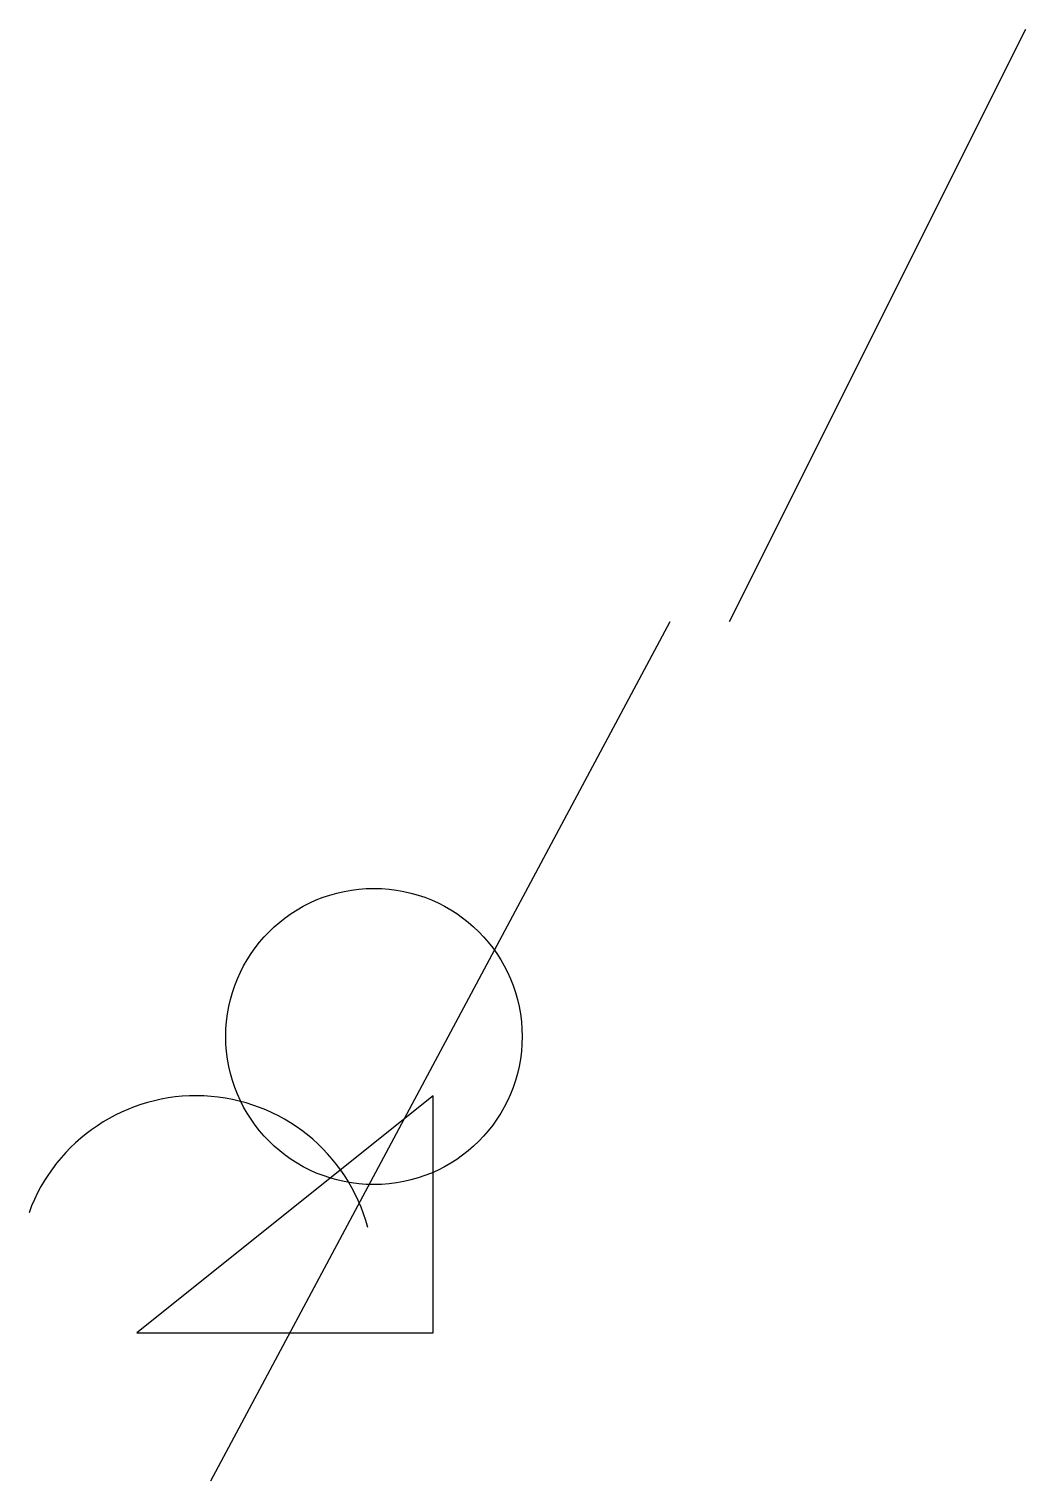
# Model space of a CAD drawing. Header units: metres. Extents: x -1.8 to 15, y -2.5 to 22.
import ezdxf

# ---------------------------------------------------------------- set-up
doc = ezdxf.new("R2010")
doc.units = ezdxf.units.M

# ---------------------------------------------------------------- blocks, each defined once
blk = doc.blocks.new('PART', base_point=(2, 3))
blk.add_line((0, 0), (5, 10))

msp = doc.modelspace()

# ---------------------------------------------------------------- linework, layer by layer
msp.add_line((1.25, -2.5), (9, 12))
msp.add_lwpolyline([(0, 0), (5, 0), (5, 4)], close=True)
msp.add_circle((4, 5), 2.5)
msp.add_arc((1, 1), 3, 15, 160)

# ---------------------------------------------------------------- block references
msp.add_blockref('PART', (12, 15))

doc.saveas('drawing.dxf')
